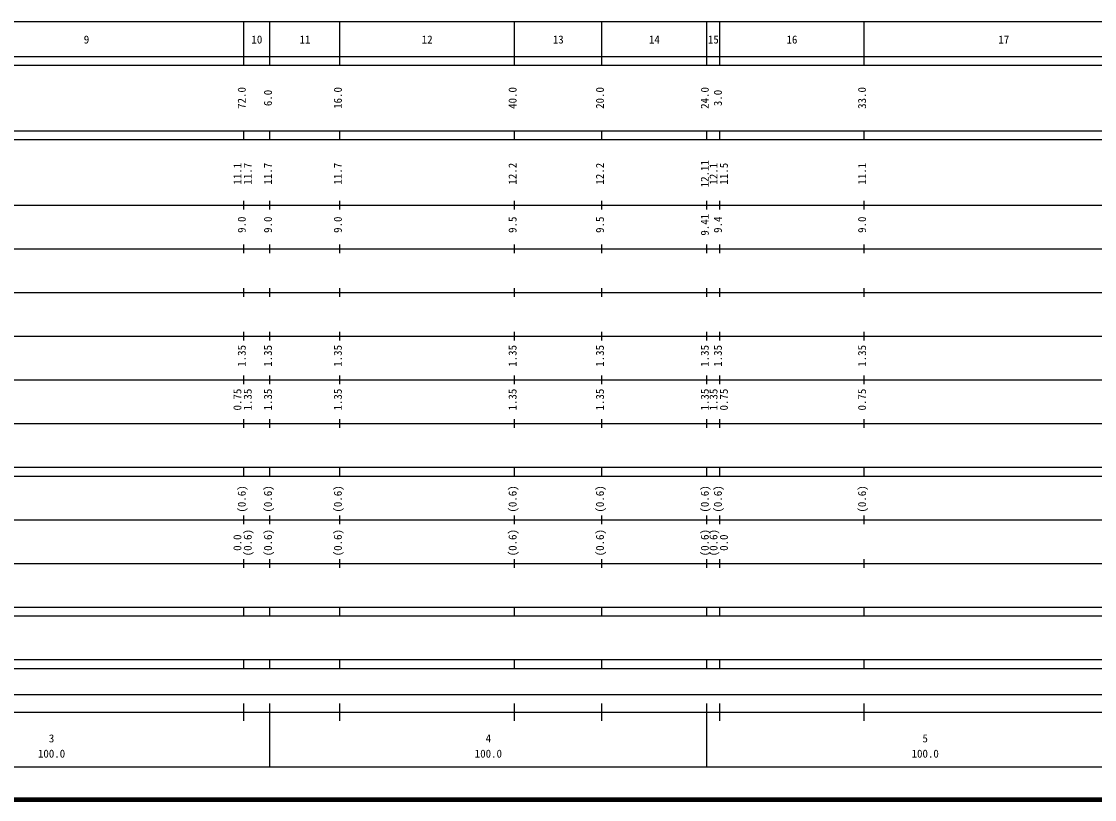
# Model space of a CAD drawing. Units: millimetres on the paper, enlarged 1000 times. Extents: x 40000 to 680000, y 20000 to 380000.
# Drawn here: x 311112 to 556766, y 20000 to 198000 of the extents above; entities that cross this region are included whole.
import ezdxf
from ezdxf.enums import TextEntityAlignment as Align

# ---------------------------------------------------------------- set-up
doc = ezdxf.new("R2010")
doc.units = ezdxf.units.MM
doc.header["$LTSCALE"] = 1000
doc.layers.add('M-TTL', color=2, linetype='Continuous', lineweight=140)
doc.layers.add('M-TTL-BAND', color=7, linetype='Continuous', lineweight=25)
doc.styles.add('ＭＳ ゴシック', font='')
doc.styles.get('ＭＳ ゴシック').set_extended_font_data('MS Gothic')

msp = doc.modelspace()

# ---------------------------------------------------------------- linework, layer by layer
at = {"layer": 'M-TTL'}
msp.add_line((40000, 20000), (680000, 20000), dxfattribs=at)
at = {"layer": 'M-TTL-BAND'}
for p, q in [((68000, 198000), (579000, 198000)), ((362000, 188000), (362000, 198000)), ((368000, 188000), (368000, 198000)), ((384000, 188000), (384000, 198000)), ((424000, 188000), (424000, 198000)), ((444000, 188000), (444000, 198000)), ((468000, 188000), (468000, 198000)), ((471000, 188000), (471000, 198000)), ((504000, 188000), (504000, 198000)), ((40000, 190000), (579000, 190000)), ((40000, 188000), (579000, 188000)), ((40000, 173000), (579000, 173000)), ((362000, 171000), (362000, 173000)), ((368000, 171000), (368000, 173000)), ((384000, 171000), (384000, 173000)), ((424000, 171000), (424000, 173000)), ((444000, 171000), (444000, 173000)), ((468000, 171000), (468000, 173000)), ((471000, 171000), (471000, 173000)), ((504000, 171000), (504000, 173000)), ((40000, 171000), (579000, 171000)), ((40000, 156000), (579000, 156000)), ((362000, 155000), (362000, 157000)), ((368000, 155000), (368000, 157000)), ((384000, 155000), (384000, 157000)), ((424000, 155000), (424000, 157000)), ((444000, 155000), (444000, 157000)), ((468000, 155000), (468000, 157000)), ((471000, 155000), (471000, 157000)), ((504000, 155000), (504000, 157000)), ((46000, 146000), (579000, 146000)), ((362000, 145000), (362000, 147000)), ((368000, 145000), (368000, 147000)), ((384000, 145000), (384000, 147000)), ((424000, 145000), (424000, 147000)), ((444000, 145000), (444000, 147000)), ((468000, 145000), (468000, 147000)), ((471000, 145000), (471000, 147000)), ((504000, 145000), (504000, 147000)), ((52000, 136000), (579000, 136000)), ((362000, 135000), (362000, 137000)), ((368000, 135000), (368000, 137000)), ((384000, 135000), (384000, 137000)), ((424000, 135000), (424000, 137000)), ((444000, 135000), (444000, 137000)), ((468000, 135000), (468000, 137000)), ((471000, 135000), (471000, 137000)), ((504000, 135000), (504000, 137000)), ((46000, 126000), (579000, 126000)), ((362000, 125000), (362000, 127000)), ((368000, 125000), (368000, 127000)), ((384000, 125000), (384000, 127000)), ((424000, 125000), (424000, 127000)), ((444000, 125000), (444000, 127000)), ((468000, 125000), (468000, 127000)), ((471000, 125000), (471000, 127000)), ((504000, 125000), (504000, 127000)), ((52000, 116000), (579000, 116000)), ((362000, 115000), (362000, 117000)), ((368000, 115000), (368000, 117000)), ((384000, 115000), (384000, 117000)), ((424000, 115000), (424000, 117000)), ((444000, 115000), (444000, 117000)), ((468000, 115000), (468000, 117000)), ((471000, 115000), (471000, 117000)), ((504000, 115000), (504000, 117000)), ((46000, 106000), (579000, 106000)), ((362000, 105000), (362000, 107000)), ((368000, 105000), (368000, 107000)), ((384000, 105000), (384000, 107000)), ((424000, 105000), (424000, 107000)), ((444000, 105000), (444000, 107000)), ((468000, 105000), (468000, 107000)), ((471000, 105000), (471000, 107000)), ((504000, 105000), (504000, 107000)), ((40000, 96000), (579000, 96000)), ((362000, 94000), (362000, 96000)), ((368000, 94000), (368000, 96000)), ((384000, 94000), (384000, 96000)), ((424000, 94000), (424000, 96000)), ((444000, 94000), (444000, 96000)), ((468000, 94000), (468000, 96000)), ((471000, 94000), (471000, 96000)), ((504000, 94000), (504000, 96000)), ((40000, 94000), (579000, 94000)), ((49000, 84000), (579000, 84000)), ((362000, 83000), (362000, 85000)), ((368000, 83000), (368000, 85000)), ((384000, 83000), (384000, 85000)), ((424000, 83000), (424000, 85000)), ((444000, 83000), (444000, 85000)), ((468000, 83000), (468000, 85000)), ((471000, 83000), (471000, 85000)), ((504000, 83000), (504000, 85000)), ((40000, 74000), (579000, 74000)), ((362000, 73000), (362000, 75000)), ((368000, 73000), (368000, 75000)), ((384000, 73000), (384000, 75000)), ((424000, 73000), (424000, 75000)), ((444000, 73000), (444000, 75000)), ((468000, 73000), (468000, 75000)), ((471000, 73000), (471000, 75000)), ((504000, 73000), (504000, 75000)), ((40000, 64000), (579000, 64000)), ((362000, 62000), (362000, 64000)), ((368000, 62000), (368000, 64000)), ((384000, 62000), (384000, 64000)), ((424000, 62000), (424000, 64000)), ((444000, 62000), (444000, 64000)), ((468000, 62000), (468000, 64000)), ((471000, 62000), (471000, 64000)), ((504000, 62000), (504000, 64000)), ((40000, 62000), (579000, 62000)), ((40000, 52000), (579000, 52000)), ((362000, 50000), (362000, 52000)), ((368000, 50000), (368000, 52000)), ((384000, 50000), (384000, 52000)), ((424000, 50000), (424000, 52000)), ((444000, 50000), (444000, 52000)), ((468000, 50000), (468000, 52000)), ((471000, 50000), (471000, 52000)), ((504000, 50000), (504000, 52000)), ((40000, 50000), (579000, 50000)), ((71000, 44000), (565000, 44000)), ((362000, 38000), (362000, 42000)), ((368000, 27500), (368000, 42000)), ((384000, 38000), (384000, 42000)), ((424000, 38000), (424000, 42000)), ((444000, 38000), (444000, 42000)), ((468000, 27500), (468000, 42000)), ((471000, 38000), (471000, 42000)), ((504000, 38000), (504000, 42000)), ((40000, 40000), (579000, 40000)), ((68000, 27500), (579000, 27500))]:
    msp.add_line(p, q, dxfattribs=at)

# ---------------------------------------------------------------- texts
at = {"layer": 'M-TTL-BAND', "style": 'ＭＳ ゴシック'}
for s, p in [('9', (326000, 192405)), ('10', (365000, 192405)), ('11', (376000, 192405)), ('12', (404000, 192405)), ('13', (434000, 192405)), ('14', (456000, 192405)), ('15', (469500, 192405)), ('16', (487500, 192405)), ('17', (536000, 192405)), ('3', (318000, 32523)), ('4', (418000, 32523)), ('5', (518000, 32523)), ('100.0', (318000, 29033)), ('100.0', (418000, 29033)), ('100.0', (518000, 29033))]:
    msp.add_text(s, height=1833, dxfattribs=at).set_placement(p, align=Align.BOTTOM_CENTER)
for s, p in [('72.0', (363000, 180500)), ('6.0', (369000, 180500)), ('16.0', (385000, 180500)), ('40.0', (425000, 180500)), ('20.0', (445000, 180500)), ('24.0', (469000, 180500)), ('3.0', (472000, 180500)), ('33.0', (505000, 180500)), ('11.1', (362000, 163174)), ('11.7', (364370, 163174)), ('11.7', (369000, 163174)), ('11.7', (385000, 163174)), ('12.2', (425000, 163174)), ('12.2', (445000, 163174)), ('12.11', (469000, 163174)), ('12.1', (471000, 163174)), ('11.5', (473370, 163174)), ('11.1', (505000, 163174)), ('9.0', (363000, 151500)), ('9.0', (369000, 151500)), ('9.0', (385000, 151500)), ('9.5', (425000, 151500)), ('9.5', (445000, 151500)), ('9.41', (469000, 151500)), ('9.4', (472000, 151500)), ('9.0', (505000, 151500)), ('1.35', (363000, 121500)), ('1.35', (369000, 121500)), ('1.35', (385000, 121500)), ('1.35', (425000, 121500)), ('1.35', (445000, 121500)), ('1.35', (469000, 121500)), ('1.35', (472000, 121500)), ('1.35', (505000, 121500)), ('0.75', (362000, 111500)), ('1.35', (364370, 111500)), ('1.35', (369000, 111500)), ('1.35', (385000, 111500)), ('1.35', (425000, 111500)), ('1.35', (445000, 111500)), ('1.35', (469000, 111500)), ('1.35', (471000, 111500)), ('0.75', (473370, 111500)), ('0.75', (505000, 111500)), ('(0.6)', (363000, 88764)), ('(0.6)', (369000, 88764)), ('(0.6)', (385000, 88764)), ('(0.6)', (425000, 88764)), ('(0.6)', (445000, 88764)), ('(0.6)', (469000, 88764)), ('(0.6)', (472000, 88764)), ('(0.6)', (505000, 88764)), ('(0.6)', (364370, 78764)), ('(0.6)', (369000, 78764)), ('(0.6)', (385000, 78764)), ('(0.6)', (425000, 78764)), ('(0.6)', (445000, 78764)), ('(0.6)', (469000, 78764)), ('(0.6)', (471000, 78764)), ('0.0', (362000, 78764)), ('0.0', (473370, 78764))]:
    msp.add_text(s, height=1833, rotation=90, dxfattribs=at).set_placement(p, align=Align.BOTTOM_CENTER)

doc.saveas('drawing.dxf')
